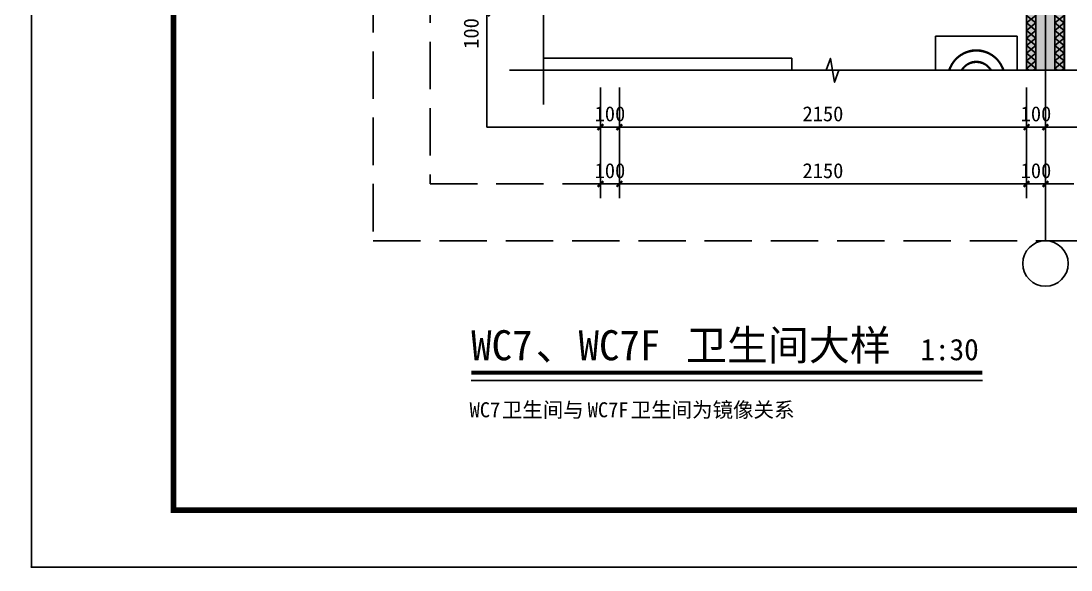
# Model space of a CAD drawing. Header units: millimetres. Extents: x -15 to 66915, y -15 to 18798.
# Drawn here: x 31175 to 36720, y -15 to 2882 of the extents above; entities that cross this region are included whole.
import ezdxf
from ezdxf.enums import TextEntityAlignment as Align
from ezdxf.xclip import XClip

# ---------------------------------------------------------------- set-up
doc = ezdxf.new("R2010")
doc.units = ezdxf.units.MM
doc.header["$LTSCALE"] = 1000
doc.header["$XCLIPFRAME"] = 2
for name, pattern in [('1#2#楼$0$DOTE', [2.42, 2, -0.2, 0.02, -0.2]), ('160-家具-标$0$__DASH', [0.35, 0.25, -0.1]), ('160-家具-标$0$DASH', [0.35, 0.25, -0.1]), ('3#-轴线$0$DOTE', [2.42, 2, -0.2, 0.02, -0.2]), ('DASH', [0.35, 0.25, -0.1])]:
    doc.linetypes.add(name, pattern=pattern)
doc.layers.get('Defpoints').update_dxf_attribs({"color": 4, "linetype": 'DASH'})
for name, color, linetype in [('1#2#楼$0$A-ANNO-AXIS', 3, 'Continuous'), ('1#2#楼$0$A-ANNO-DIMS', 3, 'Continuous'), ('1#2#楼$0$A-ANNO-DOTE', 10, '1#2#楼$0$DOTE'), ('1#2#楼$0$A-ANNO-SYMB', 3, 'Continuous'), ('160-墙体$0$A-WALL-BLOK', 131, 'Continuous'), ('160-墙体-PC$0$A-ANNO-HATC-PATT', 8, 'Continuous'), ('160-家具-标$0$FF-FURN', 47, '160-家具-标$0$DASH'), ('160-核心筒-标准层$0$A-COLU-CONC-HATC', 204, 'Continuous'), ('160-核心筒-标准层$0$A-WALL-CONC', 9, 'Continuous'), ('3#-轴线$0$A-ANNO-DOTE', 10, '3#-轴线$0$DOTE'), ('A-ANNO-TEXT', 3, 'Continuous'), ('A1+无手签$0$A-ANNO-TTLB', 7, 'Continuous'), ('AXIS_TEXT', 7, 'Continuous'), ('DIM_SYMB', 3, 'Continuous')]:
    doc.layers.add(name, color=color, linetype=linetype)
doc.styles.add('1#2#楼$0$_TCH_DIM_T3', font='')
doc.styles.add('COMPLEX', font='COMPLEX')
doc.styles.get("Standard").update_dxf_attribs({"font": ''})
doc.styles.get('1#2#楼$0$_TCH_DIM_T3').set_extended_font_data('SimSun')
doc.styles.get('Standard').set_extended_font_data('SimSun')
doc.dimstyles.new('1#2#楼$0$_TCH_ARCH&&30', dxfattribs={"dimtxt": 79.303797, "dimasz": 30, "dimexe": 75, "dimexo": 90, "dimgap": 30, "dimtad": 1, "dimdec": 0, "dimzin": 0, "dimdsep": 46, "dimtxsty": '1#2#楼$0$_TCH_DIM_T3', "dimblk": '1#2#楼$0$_ArchTick', "dimcen": 0.09, "dimclrt": 7, "dimazin": 2, "dimtfac": 1, "dimtdec": 0, "dimtix": 1, "dimtmove": 2, "dimatfit": 3, "dimfxl": 100, "dimtolj": 1, "dimtzin": 0, "dimarcsym": 0})

# ---------------------------------------------------------------- blocks, each defined once
blk = doc.blocks.new('160-墙体')
at = {"layer": '160-墙体$0$A-WALL-BLOK'}
for p, q in [((9450, 3200), (9450, 100)), ((9550, 100), (9550, 3200))]:
    blk.add_line(p, q, dxfattribs=at)
blk = doc.blocks.new('160-核心筒-标准层')
at = {"layer": '160-核心筒-标准层$0$A-COLU-CONC-HATC'}
blk.add_hatch(color=256, dxfattribs=at).paths.add_polyline_path([(-3666.7, 0), (-3800, 0), (-3800, -3500), (-3700, -3566.7), (-3600, -3500), (-3600, -100)])
at = {"layer": '160-核心筒-标准层$0$A-WALL-CONC'}
for p, q in [((-3800, 0), (-3800, -3500)), ((-3600, -100), (-3600, -3500))]:
    blk.add_line(p, q, dxfattribs=at)
blk = doc.blocks.new('160-家具-标$0$JR_Circles_Lignet_Roset_GR_365')
at = {"layer": '160-家具-标$0$FF-FURN', "color": 8, "linetype": '160-家具-标$0$DASH', "ltscale": 300}
for p, q in [((19.4, 0), (-19.4, 0)), ((0, 19.4), (0, -19.4))]:
    blk.add_line(p, q, dxfattribs=at)
for points in [[(-109.5, 10), (-104.5, 10, -0.908893), (104.5, 10), (109.5, 10, 0.912871)], [(-48.9, 10), (-109.5, 10, 0.022763), (-110, 0, 0.022763), (-109.5, -10), (-48.9, -10)], [(48.9, 10), (109.5, 10, -0.022763), (110, 0, -0.022763), (109.5, -10), (48.9, -10)], [(109.5, -10), (104.5, -10, -0.908893), (-104.5, -10), (-109.5, -10, 0.912871)]]:
    blk.add_lwpolyline(points, format="xyb", close=True, dxfattribs=at)
for points in [[(-43.9, 10), (-48.9, 10), (-48.9, -10), (-43.9, -10)], [(43.9, 10), (48.9, 10), (48.9, -10), (43.9, -10)]]:
    blk.add_lwpolyline(points, close=True, dxfattribs=at)
at = {"layer": '160-家具-标$0$FF-FURN', "linetype": '160-家具-标$0$DASH', "ltscale": 300}
for radius in [182.5, 177.5]:
    blk.add_circle((0, 0), radius, dxfattribs=at)
blk = doc.blocks.new('160-家具-标', base_point=(73350, 11050.5))
at = {"layer": '160-家具-标$0$FF-FURN', "ltscale": 300, "elevation": 0}
blk.add_lwpolyline([(60650, 13880.3), (61080, 13880.3), (61080, 13430.5), (60650, 13430.5)], close=True, dxfattribs=at)
at = {"layer": '160-家具-标$0$FF-FURN', "linetype": '160-家具-标$0$__DASH', "ltscale": 20}
blk.add_lwpolyline([(61839.4, 11900.5), (61839.4, 11545.1), (63371.6, 11545.1), (63371.6, 13763.8), (61839.4, 13763.8), (61839.4, 13400.5)], dxfattribs=at)
at = {"layer": 'Defpoints'}
blk.add_lwpolyline([(60600, 11050.5), (63900, 11050.5), (63900, 15900.5), (62850, 15900.5), (62850, 14000.5), (60600, 14000.5)], close=True, dxfattribs=at)
at = {"extrusion": (0, 0, -1), "xscale": 0.8321917809080333, "yscale": 0.8321917809080333, "zscale": -0.8321917809080333}
blk.add_blockref('160-家具-标$0$JR_Circles_Lignet_Roset_GR_365', (-60865, 13655.4, 0), dxfattribs=at)
blk = doc.blocks.new('160-墙体-PC$0$$LinePat$保温板1')
at = {"color": 0}
for p, q in [((0, 0), (16, -20)), ((0, -20), (16, 0))]:
    blk.add_line(p, q, dxfattribs=at)
blk = doc.blocks.new('160-墙体-PC')
at = {"layer": '160-墙体-PC$0$A-ANNO-HATC-PATT'}
for points in [[(12899.5, 399.9), (12849.5, 399.9), (12849.8, 3400), (12899.8, 3400)], [(13049.8, 3400), (12849.8, 3400), (12849.5, 399.9), (13049.5, 399.9)], [(13049.5, 399.9), (12999.5, 399.9), (12999.8, 3400), (13049.8, 3400)]]:
    blk.add_lwpolyline(points, close=True, dxfattribs=at)
at = {"layer": '160-墙体-PC$0$A-ANNO-HATC-PATT', "yscale": 2.5, "zscale": 2.5}
for p, xscale, rotation in [((12899.7, 3040), 2.500068879042657, 269.995450837619), ((12899.7, 3000), 2.500068879042657, 269.995450837619), ((13049.7, 3040), 2.500068879036587, 269.9954507834771), ((13049.7, 3000), 2.500068879036587, 269.9954507834771), ((12899.7, 2960), 2.500068879042657, 269.995450837619), ((13049.7, 2960), 2.500068879036587, 269.9954507834771), ((12899.7, 2920), 2.500068879042657, 269.995450837619), ((13049.7, 2920), 2.500068879036587, 269.9954507834771), ((12899.7, 2880), 2.500068879042657, 269.995450837619), ((12899.7, 2840), 2.500068879042657, 269.995450837619), ((13049.7, 2880), 2.500068879036587, 269.9954507834771), ((13049.7, 2840), 2.500068879036587, 269.9954507834771), ((12899.7, 2800), 2.500068879042657, 269.995450837619), ((13049.7, 2800), 2.500068879036587, 269.9954507834771), ((12899.7, 2760), 2.500068879042657, 269.995450837619), ((12899.7, 2720), 2.500068879042657, 269.995450837619), ((13049.7, 2760), 2.500068879036587, 269.9954507834771), ((13049.7, 2720), 2.500068879036587, 269.9954507834771), ((12899.7, 2680), 2.500068879042657, 269.995450837619), ((13049.7, 2680), 2.500068879036587, 269.9954507834771), ((12899.7, 2640), 2.500068879042657, 269.995450837619), ((13049.7, 2640), 2.500068879036587, 269.9954507834771), ((12899.7, 2600), 2.500068879042657, 269.995450837619), ((12899.7, 2560), 2.500068879042657, 269.995450837619), ((13049.7, 2600), 2.500068879036587, 269.9954507834771), ((13049.7, 2560), 2.500068879036587, 269.9954507834771), ((12899.7, 2520), 2.500068879042657, 269.995450837619), ((13049.7, 2520), 2.500068879036587, 269.9954507834771), ((12899.7, 2480), 2.500068879042657, 269.995450837619), ((12899.7, 2440), 2.500068879042657, 269.995450837619), ((13049.7, 2480), 2.500068879036587, 269.9954507834771), ((13049.7, 2440), 2.500068879036587, 269.9954507834771), ((12899.7, 2400), 2.500068879042657, 269.995450837619), ((13049.7, 2400), 2.500068879036587, 269.9954507834771), ((12899.7, 2360), 2.500068879042657, 269.995450837619), ((13049.7, 2360), 2.500068879036587, 269.9954507834771), ((12899.7, 2320), 2.500068879042657, 269.995450837619), ((12899.7, 2280), 2.500068879042657, 269.995450837619), ((13049.7, 2320), 2.500068879036587, 269.9954507834771), ((13049.7, 2280), 2.500068879036587, 269.9954507834771), ((12899.7, 2240), 2.500068879042657, 269.995450837619), ((13049.7, 2240), 2.500068879036587, 269.9954507834771), ((12899.7, 2200), 2.500068879042657, 269.995450837619), ((13049.7, 2200), 2.500068879036587, 269.9954507834771), ((12899.7, 2160), 2.500068879042657, 269.995450837619), ((12899.7, 2120), 2.500068879042657, 269.995450837619), ((13049.7, 2160), 2.500068879036587, 269.9954507834771), ((13049.7, 2120), 2.500068879036587, 269.9954507834771), ((12899.7, 2080), 2.500068879042657, 269.995450837619), ((13049.7, 2080), 2.500068879036587, 269.9954507834771), ((12899.7, 2040), 2.500068879042657, 269.995450837619), ((12899.7, 2000), 2.500068879042657, 269.995450837619), ((13049.7, 2040), 2.500068879036587, 269.9954507834771), ((13049.7, 2000), 2.500068879036587, 269.9954507834771), ((12899.7, 1960), 2.500068879042657, 269.995450837619), ((13049.7, 1960), 2.500068879036587, 269.9954507834771), ((12899.6, 1920), 2.500068879042657, 269.995450837619), ((13049.6, 1920), 2.500068879036587, 269.9954507834771), ((12899.6, 1880), 2.500068879042657, 269.995450837619), ((12899.6, 1840), 2.500068879042657, 269.995450837619), ((13049.6, 1880), 2.500068879036587, 269.9954507834771), ((13049.6, 1840), 2.500068879036587, 269.9954507834771), ((12899.6, 1800), 2.500068879042657, 269.995450837619), ((13049.6, 1800), 2.500068879036587, 269.9954507834771), ((12899.6, 1760), 2.500068879042657, 269.995450837619), ((12899.6, 1720), 2.500068879042657, 269.995450837619), ((13049.6, 1760), 2.500068879036587, 269.9954507834771), ((13049.6, 1720), 2.500068879036587, 269.9954507834771), ((12899.6, 1680), 2.500068879042657, 269.995450837619), ((13049.6, 1680), 2.500068879036587, 269.9954507834771), ((12899.6, 1640), 2.500068879042657, 269.995450837619), ((13049.6, 1640), 2.500068879036587, 269.9954507834771), ((12899.6, 1600), 2.500068879042657, 269.995450837619), ((12899.6, 1560), 2.500068879042657, 269.995450837619), ((13049.6, 1600), 2.500068879036587, 269.9954507834771), ((13049.6, 1560), 2.500068879036587, 269.9954507834771), ((12899.6, 1520), 2.500068879042657, 269.995450837619), ((13049.6, 1520), 2.500068879036587, 269.9954507834771), ((12899.6, 1480), 2.500068879042657, 269.995450837619), ((13049.6, 1480), 2.500068879036587, 269.9954507834771), ((12899.6, 1440), 2.500068879042657, 269.995450837619), ((12899.6, 1400), 2.500068879042657, 269.995450837619), ((13049.6, 1440), 2.500068879036587, 269.9954507834771), ((13049.6, 1400), 2.500068879036587, 269.9954507834771), ((12899.6, 1360), 2.500068879042657, 269.995450837619), ((13049.6, 1360), 2.500068879036587, 269.9954507834771), ((12899.6, 1320), 2.500068879042657, 269.995450837619), ((12899.6, 1279.9), 2.500068879042657, 269.995450837619), ((13049.6, 1320), 2.500068879036587, 269.9954507834771), ((13049.6, 1279.9), 2.500068879036587, 269.9954507834771), ((12899.6, 1239.9), 2.500068879042657, 269.995450837619), ((13049.6, 1239.9), 2.500068879036587, 269.9954507834771), ((12899.6, 1199.9), 2.500068879042657, 269.995450837619), ((13049.6, 1199.9), 2.500068879036587, 269.9954507834771), ((12899.6, 1159.9), 2.500068879042657, 269.995450837619), ((12899.6, 1119.9), 2.500068879042657, 269.995450837619), ((13049.6, 1159.9), 2.500068879036587, 269.9954507834771), ((13049.6, 1119.9), 2.500068879036587, 269.9954507834771), ((12899.6, 1079.9), 2.500068879042657, 269.995450837619), ((13049.6, 1079.9), 2.500068879036587, 269.9954507834771), ((12899.6, 1039.9), 2.500068879042657, 269.995450837619), ((12899.6, 999.9), 2.500068879042657, 269.995450837619), ((13049.6, 1039.9), 2.500068879036587, 269.9954507834771), ((13049.6, 999.9), 2.500068879036587, 269.9954507834771), ((12899.6, 959.9), 2.500068879042657, 269.995450837619), ((13049.6, 959.9), 2.500068879036587, 269.9954507834771), ((12899.6, 919.9), 2.500068879042657, 269.995450837619), ((13049.6, 919.9), 2.500068879036587, 269.9954507834771), ((12899.6, 879.9), 2.500068879042657, 269.995450837619), ((12899.6, 839.9), 2.500068879042657, 269.995450837619), ((13049.6, 879.9), 2.500068879036587, 269.9954507834771), ((13049.6, 839.9), 2.500068879036587, 269.9954507834771), ((12899.6, 799.9), 2.500068879042657, 269.995450837619), ((13049.6, 799.9), 2.500068879036587, 269.9954507834771), ((12899.6, 759.9), 2.500068879042657, 269.995450837619), ((13049.6, 759.9), 2.500068879036587, 269.9954507834771), ((12899.6, 679.9), 2.500068879042657, 269.995450837619), ((12899.6, 719.9), 2.500068879042657, 269.995450837619), ((13049.6, 679.9), 2.500068879036587, 269.9954507834771), ((13049.6, 719.9), 2.500068879036587, 269.9954507834771), ((12899.5, 639.9), 2.500068879042657, 269.995450837619), ((13049.5, 639.9), 2.500068879036587, 269.9954507834771), ((12899.5, 599.9), 2.500068879042657, 269.995450837619), ((12899.5, 559.9), 2.500068879042657, 269.995450837619), ((13049.5, 599.9), 2.500068879036587, 269.9954507834771), ((13049.5, 559.9), 2.500068879036587, 269.9954507834771), ((12899.5, 519.9), 2.500068879042657, 269.995450837619), ((13049.5, 519.9), 2.500068879036587, 269.9954507834771), ((12899.5, 479.9), 2.500068879042657, 269.995450837619), ((13049.5, 479.9), 2.500068879036587, 269.9954507834771), ((12899.5, 439.9), 2.500068879042657, 269.995450837619), ((13049.5, 439.9), 2.500068879036587, 269.9954507834771)]:
    blk.add_blockref('160-墙体-PC$0$$LinePat$保温板1', p, dxfattribs=dict(at, xscale=xscale, rotation=rotation))
blk = doc.blocks.new('1#2#楼$0$GTFBGF')
blk.add_blockref('160-核心筒-标准层', (7400, -7700))
ref = blk.add_blockref('160-墙体-PC', (-9250, -11300))
XClip(ref).set_block_clipping_path([(13249.9999999997, 5350.000000002), (10449.9999999998, 5350.000000002), (10449.9999999998, 11800.000000002), (-900.0000000002, 11800.000000002), (-900.0000000002, -2099.999999998), (13249.9999999996, -2099.9999999981)])
ref = blk.add_blockref('160-墙体', (-9250, -11300))
XClip(ref).set_block_clipping_path([(13249.9999999999, 5349.9999999999), (10450, 5349.9999999999), (10450, 11800), (-900, 11800), (-900, -2100), (13249.9999999998, -2100.0000000002)])
at = {"xscale": -1}
blk.add_blockref('160-家具-标', (-9150, -11200), dxfattribs=at)
blk = doc.blocks.new('1#2#楼$0$_ArchTick')
at = {"color": 0, "linetype": 'ByBlock', "const_width": 0.4}
blk.add_lwpolyline([(-0.5, -0.5), (0.5, 0.5)], dxfattribs=at)
blk = doc.blocks.new('*D709')
at = {"layer": '1#2#楼$0$A-ANNO-DIMS', "color": 0, "lineweight": -2, "transparency": 16777216}
for p, q in [((33845.5, 3022.2), (33560.5, 3022.2)), ((33635.5, 2922.2), (33635.5, 3022.2)), ((33845.5, 2922.2), (33560.5, 2922.2))]:
    blk.add_line(p, q, dxfattribs=at)
at = {"layer": 'Defpoints', "color": 0, "transparency": 16777216}
for p in [(33635.5, 3022.2), (33935.5, 3022.2), (33935.5, 2922.2)]:
    blk.add_point(p, dxfattribs=at)
at = {"layer": '1#2#楼$0$A-ANNO-DIMS', "color": 0, "lineweight": -2, "transparency": 16777216, "xscale": 30, "yscale": 30, "zscale": 30}
for p, rotation in [((33635.5, 3022.2), 90), ((33635.5, 2922.2), 270)]:
    blk.add_blockref('1#2#楼$0$_ArchTick', p, dxfattribs=dict(at, rotation=rotation))
at = {"layer": '1#2#楼$0$A-ANNO-DIMS', "color": 7, "transparency": 16777216, "insert": (33553, 2816.5), "char_height": 79.3, "attachment_point": 5, "rotation": 90, "style": '1#2#楼$0$_TCH_DIM_T3'}
blk.add_mtext('\\A1;100', dxfattribs=at)
blk = doc.blocks.new('*D724')
at = {"layer": '1#2#楼$0$A-ANNO-DIMS', "color": 0, "lineweight": -2, "transparency": 16777216}
for p, q in [((36485.5, 2532.2), (36485.5, 2247.2)), ((36585.5, 2532.2), (36585.5, 2247.2)), ((36485.5, 2322.2), (36455.5, 2322.2)), ((36485.5, 2322.2), (36585.5, 2322.2)), ((36585.5, 2322.2), (36615.5, 2322.2))]:
    blk.add_line(p, q, dxfattribs=at)
at = {"layer": 'Defpoints', "color": 0, "transparency": 16777216}
for p in [(36485.5, 2622.2), (36585.5, 2622.2), (36585.5, 2322.2)]:
    blk.add_point(p, dxfattribs=at)
at = {"layer": '1#2#楼$0$A-ANNO-DIMS', "color": 0, "lineweight": -2, "transparency": 16777216, "xscale": 30, "yscale": 30, "zscale": 30}
blk.add_blockref('1#2#楼$0$_ArchTick', (36485.5, 2322.2), dxfattribs=at)
at = {"layer": '1#2#楼$0$A-ANNO-DIMS', "color": 0, "lineweight": -2, "transparency": 16777216, "xscale": 30, "yscale": 30, "zscale": 30, "rotation": 180}
blk.add_blockref('1#2#楼$0$_ArchTick', (36585.5, 2322.2), dxfattribs=at)
at = {"layer": '1#2#楼$0$A-ANNO-DIMS', "color": 7, "transparency": 16777216, "insert": (36535.5, 2391.9), "char_height": 79.3, "attachment_point": 5, "style": '1#2#楼$0$_TCH_DIM_T3'}
blk.add_mtext('\\A1;100', dxfattribs=at)
blk = doc.blocks.new('*D725')
at = {"layer": '1#2#楼$0$A-ANNO-DIMS', "color": 0, "lineweight": -2, "transparency": 16777216}
for p, q in [((34335.5, 2532.2), (34335.5, 2247.2)), ((36485.5, 2532.2), (36485.5, 2247.2)), ((34335.5, 2322.2), (36485.5, 2322.2))]:
    blk.add_line(p, q, dxfattribs=at)
at = {"layer": 'Defpoints', "color": 0, "transparency": 16777216}
for p in [(34335.5, 2622.2), (36485.5, 2622.2), (36485.5, 2322.2)]:
    blk.add_point(p, dxfattribs=at)
at = {"layer": '1#2#楼$0$A-ANNO-DIMS', "color": 0, "lineweight": -2, "transparency": 16777216, "xscale": 30, "yscale": 30, "zscale": 30, "rotation": 180}
blk.add_blockref('1#2#楼$0$_ArchTick', (34335.5, 2322.2), dxfattribs=at)
at = {"layer": '1#2#楼$0$A-ANNO-DIMS', "color": 0, "lineweight": -2, "transparency": 16777216, "xscale": 30, "yscale": 30, "zscale": 30}
blk.add_blockref('1#2#楼$0$_ArchTick', (36485.5, 2322.2), dxfattribs=at)
at = {"layer": '1#2#楼$0$A-ANNO-DIMS', "color": 7, "transparency": 16777216, "insert": (35410.5, 2391.9), "char_height": 79.3, "attachment_point": 5, "style": '1#2#楼$0$_TCH_DIM_T3'}
blk.add_mtext('\\A1;2150', dxfattribs=at)
blk = doc.blocks.new('*D726')
at = {"layer": '1#2#楼$0$A-ANNO-DIMS', "color": 0, "lineweight": -2, "transparency": 16777216}
for p, q in [((34235.5, 2532.2), (34235.5, 2247.2)), ((34335.5, 2532.2), (34335.5, 2247.2)), ((34235.5, 2322.2), (34205.5, 2322.2)), ((34235.5, 2322.2), (34335.5, 2322.2)), ((34335.5, 2322.2), (34365.5, 2322.2))]:
    blk.add_line(p, q, dxfattribs=at)
at = {"layer": 'Defpoints', "color": 0, "transparency": 16777216}
for p in [(34235.5, 2622.2), (34335.5, 2622.2), (34335.5, 2322.2)]:
    blk.add_point(p, dxfattribs=at)
at = {"layer": '1#2#楼$0$A-ANNO-DIMS', "color": 0, "lineweight": -2, "transparency": 16777216, "xscale": 30, "yscale": 30, "zscale": 30}
blk.add_blockref('1#2#楼$0$_ArchTick', (34235.5, 2322.2), dxfattribs=at)
at = {"layer": '1#2#楼$0$A-ANNO-DIMS', "color": 0, "lineweight": -2, "transparency": 16777216, "xscale": 30, "yscale": 30, "zscale": 30, "rotation": 180}
blk.add_blockref('1#2#楼$0$_ArchTick', (34335.5, 2322.2), dxfattribs=at)
at = {"layer": '1#2#楼$0$A-ANNO-DIMS', "color": 7, "transparency": 16777216, "insert": (34285.5, 2391.9), "char_height": 79.3, "attachment_point": 5, "style": '1#2#楼$0$_TCH_DIM_T3'}
blk.add_mtext('\\A1;100', dxfattribs=at)
blk = doc.blocks.new('_AXISO')
blk.add_circle((0, 0), 0.5)
at = {"layer": 'AXIS_TEXT', "style": 'COMPLEX', "width": 1.041667}
blk.add_attdef('A', text='', height=0.56, dxfattribs=at).set_placement((-0.25, -0.28), (0.25, -0.28), align=Align.FIT)
blk = doc.blocks.new('*D727')
at = {"layer": '1#2#楼$0$A-ANNO-DIMS', "color": 0, "lineweight": -2, "transparency": 16777216}
for p, q in [((36485.5, 2442.2), (36485.5, 1947.2)), ((36585.5, 2442.2), (36585.5, 1947.2)), ((36485.5, 2022.2), (36455.5, 2022.2)), ((36485.5, 2022.2), (36585.5, 2022.2)), ((36585.5, 2022.2), (36615.5, 2022.2))]:
    blk.add_line(p, q, dxfattribs=at)
at = {"layer": 'Defpoints', "color": 0, "transparency": 16777216}
for p in [(36485.5, 2532.2), (36585.5, 2532.2), (36585.5, 2022.2)]:
    blk.add_point(p, dxfattribs=at)
at = {"layer": '1#2#楼$0$A-ANNO-DIMS', "color": 0, "lineweight": -2, "transparency": 16777216, "xscale": 30, "yscale": 30, "zscale": 30}
blk.add_blockref('1#2#楼$0$_ArchTick', (36485.5, 2022.2), dxfattribs=at)
at = {"layer": '1#2#楼$0$A-ANNO-DIMS', "color": 0, "lineweight": -2, "transparency": 16777216, "xscale": 30, "yscale": 30, "zscale": 30, "rotation": 180}
blk.add_blockref('1#2#楼$0$_ArchTick', (36585.5, 2022.2), dxfattribs=at)
at = {"layer": '1#2#楼$0$A-ANNO-DIMS', "color": 7, "transparency": 16777216, "insert": (36535.5, 2091.9), "char_height": 79.3, "attachment_point": 5, "style": '1#2#楼$0$_TCH_DIM_T3'}
blk.add_mtext('\\A1;100', dxfattribs=at)
blk = doc.blocks.new('*D728')
at = {"layer": '1#2#楼$0$A-ANNO-DIMS', "color": 0, "lineweight": -2, "transparency": 16777216}
for p, q in [((34335.5, 2442.2), (34335.5, 1947.2)), ((36485.5, 2442.2), (36485.5, 1947.2)), ((34335.5, 2022.2), (36485.5, 2022.2))]:
    blk.add_line(p, q, dxfattribs=at)
at = {"layer": 'Defpoints', "color": 0, "transparency": 16777216}
for p in [(34335.5, 2532.2), (36485.5, 2532.2), (36485.5, 2022.2)]:
    blk.add_point(p, dxfattribs=at)
at = {"layer": '1#2#楼$0$A-ANNO-DIMS', "color": 0, "lineweight": -2, "transparency": 16777216, "xscale": 30, "yscale": 30, "zscale": 30, "rotation": 180}
blk.add_blockref('1#2#楼$0$_ArchTick', (34335.5, 2022.2), dxfattribs=at)
at = {"layer": '1#2#楼$0$A-ANNO-DIMS', "color": 0, "lineweight": -2, "transparency": 16777216, "xscale": 30, "yscale": 30, "zscale": 30}
blk.add_blockref('1#2#楼$0$_ArchTick', (36485.5, 2022.2), dxfattribs=at)
at = {"layer": '1#2#楼$0$A-ANNO-DIMS', "color": 7, "transparency": 16777216, "insert": (35410.5, 2091.9), "char_height": 79.3, "attachment_point": 5, "style": '1#2#楼$0$_TCH_DIM_T3'}
blk.add_mtext('\\A1;2150', dxfattribs=at)
blk = doc.blocks.new('*D729')
at = {"layer": '1#2#楼$0$A-ANNO-DIMS', "color": 0, "lineweight": -2, "transparency": 16777216}
for p, q in [((34235.5, 2442.2), (34235.5, 1947.2)), ((34335.5, 2442.2), (34335.5, 1947.2)), ((34235.5, 2022.2), (34205.5, 2022.2)), ((34235.5, 2022.2), (34335.5, 2022.2)), ((34335.5, 2022.2), (34365.5, 2022.2))]:
    blk.add_line(p, q, dxfattribs=at)
at = {"layer": 'Defpoints', "color": 0, "transparency": 16777216}
for p in [(34235.5, 2532.2), (34335.5, 2532.2), (34335.5, 2022.2)]:
    blk.add_point(p, dxfattribs=at)
at = {"layer": '1#2#楼$0$A-ANNO-DIMS', "color": 0, "lineweight": -2, "transparency": 16777216, "xscale": 30, "yscale": 30, "zscale": 30}
blk.add_blockref('1#2#楼$0$_ArchTick', (34235.5, 2022.2), dxfattribs=at)
at = {"layer": '1#2#楼$0$A-ANNO-DIMS', "color": 0, "lineweight": -2, "transparency": 16777216, "xscale": 30, "yscale": 30, "zscale": 30, "rotation": 180}
blk.add_blockref('1#2#楼$0$_ArchTick', (34335.5, 2022.2), dxfattribs=at)
at = {"layer": '1#2#楼$0$A-ANNO-DIMS', "color": 7, "transparency": 16777216, "insert": (34285.5, 2091.9), "char_height": 79.3, "attachment_point": 5, "style": '1#2#楼$0$_TCH_DIM_T3'}
blk.add_mtext('\\A1;100', dxfattribs=at)
blk = doc.blocks.new('3#-轴线')
at = {"layer": '3#-轴线$0$A-ANNO-DOTE'}
blk.add_lwpolyline([(-3000, -7100), (45757.3, -7100)], dxfattribs=at)
blk = doc.blocks.new('3#~5#楼$0$bghtrb')
blk.add_blockref('3#-轴线', (-21700, 0))
blk = doc.blocks.new('3#~5#楼')
ref = blk.add_blockref('3#~5#楼$0$bghtrb', (50041.1, 9822.2), dxfattribs=dict(xscale=-1))
XClip(ref).set_block_clipping_path([(-1200, -7200), (3050, -2800)])
at = {"layer": 'Defpoints'}
for points in [[(31230, 17820), (66900, 17820), (66900, 0), (31230, 0)], [(31980, 300), (64650, 300), (64650, 17520), (31980, 17520)]]:
    blk.add_lwpolyline(points, close=True, dxfattribs=at)
blk = doc.blocks.new('厨卫大样-无障碍')
at = {"layer": 'Defpoints'}
for points in [[(31230, 17820), (66900, 17820), (66900, 0), (31230, 0)], [(31980, 300), (64650, 300), (64650, 17520), (31980, 17520)]]:
    blk.add_lwpolyline(points, close=True, dxfattribs=at)
blk = doc.blocks.new('1#2#楼')
at = {"layer": '1#2#楼$0$A-ANNO-AXIS'}
blk.add_line((36585.5, 2622.2), (36585.5, 1722.2), dxfattribs=at)
at = {"layer": '1#2#楼$0$A-ANNO-DOTE'}
blk.add_lwpolyline([(36585.5, 2622.2), (36585.5, 5322.2)], dxfattribs=at)
at = {"layer": '1#2#楼$0$A-ANNO-SYMB'}
for points in [[(33935.5, 5502.2), (33935.5, 4006), (33998.5, 3983), (33872.5, 3960.8), (33935.5, 3938.5), (33935.5, 2442.2)], [(33755.5, 2622.2), (35426.7, 2622.2), (35449.6, 2685.2), (35471.9, 2559.2), (35494.2, 2622.2), (37165.5, 2622.2)]]:
    blk.add_lwpolyline(points, dxfattribs=at)
at = {"layer": 'Defpoints'}
for points in [[(31230, 17820), (66900, 17820), (66900, 0), (31230, 0)], [(31980, 300), (64650, 300), (64650, 17520), (31980, 17520)], [(33035.5, 1722.2), (37885.5, 1722.2), (37885.5, 6222.2), (33035.5, 6222.2)], [(33335.5, 2022.2), (37585.5, 2022.2), (37585.5, 5922.2), (33335.5, 5922.2)]]:
    blk.add_lwpolyline(points, close=True, dxfattribs=at)
at = {"layer": 'Defpoints', "ltscale": 800}
for points in [[(33635.5, 2322.2), (37285.5, 2322.2), (37285.5, 5622.2), (33635.5, 5622.2)], [(33935.5, 2622.2), (36985.5, 2622.2), (36985.5, 5322.2), (33935.5, 5322.2)]]:
    blk.add_lwpolyline(points, close=True, dxfattribs=at)
ref = blk.add_blockref('1#2#楼$0$GTFBGF', (32885.5, 11172.2))
XClip(ref).set_block_clipping_path([(1050, -8550), (4100.0000000001, -5850.0000000001)])
at = {"layer": '1#2#楼$0$A-ANNO-AXIS', "xscale": 240, "yscale": 240, "zscale": 240}
blk.add_blockref('_AXISO', (36585.5, 1602.2), dxfattribs=at)
at = {"layer": '1#2#楼$0$A-ANNO-DIMS'}
dim = blk.add_linear_dim(base=(33635.5, 3022.2), p1=(33935.5, 2922.2), p2=(33935.5, 3022.2), angle=90, dimstyle='1#2#楼$0$_TCH_ARCH&&30', dxfattribs=at)
dim.commit()
dim.dimension.update_dxf_attribs({"geometry": '*D709', "text_midpoint": (33553, 2816.5), "dimtype": 161})
for p1, p2, distance, picture, middle in [((34235.5, 2622.2), (34335.5, 2622.2), -300, '*D726', (34285.5, 2391.9)), ((34335.5, 2622.2), (36485.5, 2622.2), -300, '*D725', (35410.5, 2391.9)), ((36485.5, 2622.2), (36585.5, 2622.2), -300, '*D724', (36535.5, 2391.9)), ((34235.5, 2532.2), (34335.5, 2532.2), -510, '*D729', (34285.5, 2091.9)), ((34335.5, 2532.2), (36485.5, 2532.2), -510, '*D728', (35410.5, 2091.9)), ((36485.5, 2532.2), (36585.5, 2532.2), -510, '*D727', (36535.5, 2091.9))]:
    dim = blk.add_aligned_dim(p1=p1, p2=p2, distance=distance, dimstyle='1#2#楼$0$_TCH_ARCH&&30', dxfattribs=at)
    dim.commit()
    dim.dimension.update_dxf_attribs({"geometry": picture, "text_midpoint": middle})

msp = doc.modelspace()

# ---------------------------------------------------------------- block references
msp.add_blockref('1#2#楼', (0, 0))

# ---------------------------------------------------------------- next in the draw order: block references
msp.add_blockref('3#~5#楼', (0, 0))

# ---------------------------------------------------------------- next in the draw order: block references
msp.add_blockref('厨卫大样-无障碍', (0, 0))

# ---------------------------------------------------------------- next in the draw order: linework, layer by layer
at = {"layer": 'A1+无手签$0$A-ANNO-TTLB'}
msp.add_lwpolyline([(31230, 0), (31230, 17820), (66900, 17820), (66900, 0)], close=True, dxfattribs=at)
at = {"layer": 'A1+无手签$0$A-ANNO-TTLB', "const_width": 30}
msp.add_lwpolyline([(31980, 300), (66600, 300), (66600, 17520), (31980, 17520)], close=True, dxfattribs=at)
at = {"layer": 'A1+无手签$0$A-ANNO-TTLB'}
msp.add_point((31230, 0), dxfattribs=at)
msp.add_point((31230, 0), dxfattribs=at)
msp.add_point((31230, 0), dxfattribs=at)
at = {"layer": 'DIM_SYMB', "const_width": 21}
msp.add_lwpolyline([(33552.8, 1026.8), (36252.5, 1026.8)], dxfattribs=at)
at = {"layer": 'DIM_SYMB'}
msp.add_lwpolyline([(33552.8, 984.8), (36252.5, 984.8)], dxfattribs=at)

# ---------------------------------------------------------------- next in the draw order: texts
at = {"layer": 'A-ANNO-TEXT', "color": 7}
for s, height, p in [('WC7', 158.61, (33552.8, 1091.8)), ('WC7F', 158.61, (34119.9, 1091.8)), ('卫生间大样', 158.61, (34687, 1091.8)), ('1:30', 113.29, (35925, 1091.8)), ('、', 158.6, (33893, 1091.8))]:
    msp.add_text(s, height=height, dxfattribs=at).set_placement(p)
at = {"layer": 'A-ANNO-TEXT'}
for s, p in [('WC7', (33544.3, 790.8)), ('卫生间与', (33714.5, 790.8)), ('WC7F', (34168.1, 790.8)), ('卫生间为镜像关系', (34395, 790.8))]:
    msp.add_text(s, height=79.3, dxfattribs=at).set_placement(p)

doc.saveas('drawing.dxf')
